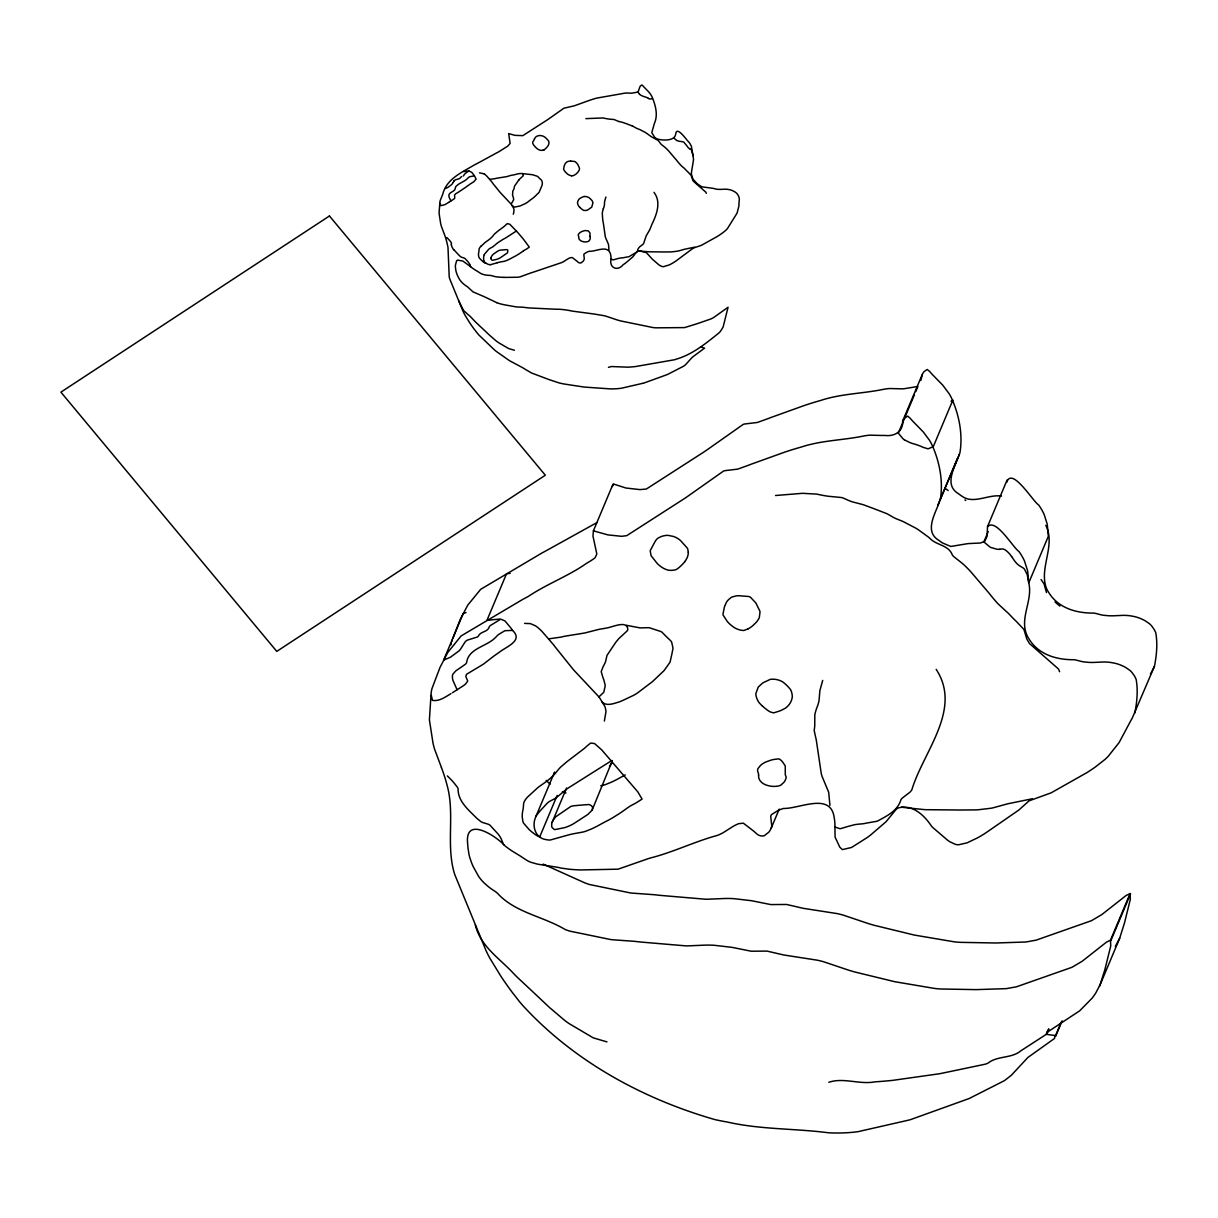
<?xml version="1.0" encoding="UTF-8"?>
<svg xmlns="http://www.w3.org/2000/svg" width="1218" height="1218" viewBox="0 0 1218 1218"><rect width="100%" height="100%" fill="white"/><g stroke="black" fill="none" stroke-linecap="round" stroke-linejoin="round"><path stroke-width="1.5" d="M1045.82 525.323C1056.006 545.938 1038.817 567.634 1046.384 588.172A26.933 23.66 22.8 0 0 1048.683 592.435C1058.275 608.117 1076.362 613.278 1093.688 613.08A28.273 24.817 22.8 0 1 1096.794 613.689L1100.402 614.648A28.029 24.619 22.8 0 0 1103.508 615.273L1108.669 615.745A61.007 53.562 22.8 0 0 1114.318 615.76L1122.829 615.364A46.01 40.392 22.8 0 1 1130.197 615.79L1134.521 616.582A35.109 30.831 22.8 0 1 1145.544 621.013L1149.305 623.601A18.559 16.291 22.8 0 1 1151.741 626.037L1153.933 629.143A27.923 24.512 22.8 0 1 1155.745 632.766C1157.755 643.591 1156.613 655.604 1154.42 666.383L1132.298 718.011A98.658 86.615 22.8 0 1 1130.822 720.614L1119.144 742.523L1108.289 756.226A70.796 62.148 22.8 0 1 1105.076 759.362L1095.606 766.792A215.556 189.247 22.8 0 1 1087.232 772.44L1051.134 792.842L1029.043 800.85L1018.933 809.955L987.478 831.727A138.624 121.709 22.8 0 1 977.826 837.71L967.107 842.841L958.459 844.79A11.358 9.972 22.8 0 1 955.156 844.257L949.979 841.821A25.7 22.563 22.8 0 1 947.726 840.313L934.465 828.971A25.852 22.685 22.8 0 1 931.496 826.169C924.401 815.375 912.754 804.276 898.717 807.823A8.83 7.75 22.8 0 0 896.128 809.391L886.11 821.663L870.794 834.848A112.635 98.902 22.8 0 1 867.033 837.664L851.565 847.454L842.399 849.616L839.796 847.18L835.076 837.07L834.924 825.728A48.461 42.539 22.8 0 0 834.178 817.567C830.752 791.883 799.556 808.874 783.539 808.463A37.362 32.795 22.8 0 0 778.028 810.503L771.618 814.522A5.207 4.583 22.8 0 0 770.72 816.441L771.74 825.743A8.359 7.338 22.8 0 1 771.436 827.54L770.218 830.113A25.791 22.64 22.8 0 1 768.802 832.183L764.295 835.715A6.318 5.542 22.8 0 1 762.529 836.005L760.748 835.837A8.252 7.247 22.8 0 1 759.088 835.32L758.601 835.106A6.349 5.572 22.8 0 1 757.352 834.345L755.602 832.823A67.614 59.362 22.8 0 0 753.424 830.92L743.391 823.201L738.671 823.673A49.968 43.863 22.8 0 0 733.053 826.428L723.066 832.747A53.211 46.71 22.8 0 1 717.615 835.335C694.762 841.486 673.478 852.158 650.549 857.944A95.415 83.768 22.8 0 0 645.844 859.497L618.089 869.18L580.727 869.941A160.654 141.06 22.8 0 1 569.369 869.241L561.285 868.114A36.57 32.11 22.8 0 1 558.56 867.46L541.34 864.75A46.756 41.047 22.8 0 1 536.834 863.973L530.865 862.268A23.584 20.706 22.8 0 1 527.105 860.502L522.202 857.305A39.448 34.637 22.8 0 0 519.675 855.645L511.727 850.773A103.119 90.528 22.8 0 1 505.028 845.916C496.32 836.035 464.56 815.299 467.636 843.572A103.774 91.106 22.8 0 0 468.062 848.428L468.991 854.351A52.191 45.827 22.8 0 0 469.996 858.233L471.351 862.161A93.649 82.23 22.8 0 0 473.132 866.47L478.644 876.473A43.818 38.474 22.8 0 0 484.536 883.324L487.794 886.186A60.306 52.953 22.8 0 0 491.874 889.262A56.576 49.664 22.8 0 0 493.564 890.404L495.665 891.804A14.921 13.109 22.8 0 1 497.629 893.449C515.168 912.632 543.167 916.378 565.015 929.425A77.434 67.98 22.8 0 0 569.628 931.1L610.705 939.55A61.951 54.384 22.8 0 0 615.288 939.946L635.157 941.392A197.24 173.184 22.8 0 0 641.353 942.093L686.632 945.929L704.918 945.138A92.431 81.149 22.8 0 1 714.433 945.305L732.033 947.36L751.201 951.212L767.051 951.106L783.798 954.988L817.339 960.195A82.185 72.151 22.8 0 1 823.642 961.763L847.667 969.848A143.115 125.652 22.8 0 0 854.655 971.949L894.697 981.693L933.262 988.224A59.027 51.826 22.8 0 0 941.834 989.016L976.288 989.625L1006.312 988.635L1016.497 986.793L1071.87 967.336L1082.193 961.246L1106.431 942.184L1110.496 940.174L1110.74 945.96L1104.833 969.817L1100.082 984.844L1095.698 993.112A105.494 92.629 22.8 0 1 1092.104 998.181L1079.681 1010.818L1047.647 1031.966L1046.597 1034.371L1055.001 1035.513L1054.56 1038.421L1027.855 1057.498L1011.412 1075.205L1004.5 1080.61L969.178 1098.514L910.181 1119.753M612.304 486.515L613.598 484.048L625.961 488.022L639.922 489.606L646.347 489.027L704.232 451.787A319.009 280.079 22.8 0 0 709.394 448.209L742.934 424.58A6.334 5.557 22.8 0 1 744.594 424.001L757.383 422.463L768.543 418.444A95.126 83.524 22.8 0 1 772.806 416.83L801.261 406.599A177.082 155.478 22.8 0 1 806.103 404.894L812.452 402.869A366.542 321.811 22.8 0 1 820.536 400.494C841.196 393.597 862.74 393.688 883.75 389.273A52.998 46.543 22.8 0 1 889.764 388.527L900.376 388.801A31.105 27.314 22.8 0 0 903.863 388.77L917.9 386.456L915.723 391.633M504.039 277.384A99.495 87.361 22.8 0 0 505.546 277.399L517.422 277.247A19.686 17.296 22.8 0 0 520.056 276.851L530.896 272.923A41.305 36.266 22.8 0 1 533.514 272.086L561.331 262.692A22.548 19.808 22.8 0 0 563.63 261.596L566.994 259.449A21.848 19.183 22.8 0 1 570.252 257.744L572.262 257.546L576.51 260.819A28.653 25.167 22.8 0 1 577.439 261.611L578.169 262.266A2.695 2.36 22.8 0 0 578.702 262.586A3.395 2.969 22.8 0 0 580.118 262.966A2.695 2.375 22.8 0 0 581.108 262.844L583.026 261.352A10.734 9.424 22.8 0 0 583.787 260.18L584.138 259.373A3.547 3.106 22.8 0 0 584.275 258.612L583.833 254.669A2.208 1.934 22.8 0 1 584.214 253.862L586.939 252.156A15.834 13.9 22.8 0 1 589.268 251.289C595.724 251.761 607.188 244.772 610.279 253.359A19.838 17.417 22.8 0 1 611.025 259.129C608.985 267.853 617.572 271.766 623.129 264.732A55.084 48.37 22.8 0 0 626.265 262.479L632.401 257.242A17.478 15.347 22.8 0 0 633.421 256.145L635.248 253.709A10.292 9.044 22.8 0 1 635.705 253.146L635.963 252.857A10.886 9.561 22.8 0 0 636.39 252.385L636.999 251.684A3.745 3.289 22.8 0 1 638.095 251.03L648.494 251.73A14.144 12.424 22.8 0 0 650.29 251.806L661.907 251.928A51.491 45.203 22.8 0 0 664.099 251.959L669.976 251.928A26.339 23.127 22.8 0 0 672.077 251.822L676.66 251.273A17.265 15.164 22.8 0 0 677.984 251.045L678.365 250.969A43.041 37.788 22.8 0 0 680.436 250.421L684.029 249.386A13.794 12.119 22.8 0 1 684.988 249.172L685.536 249.066A13.139 11.541 22.8 0 0 686.556 248.822L694.747 247.178M1006.692 482.404C1011.793 466.129 1032.925 501.481 1038.71 505.028A56.5 49.603 22.8 0 1 1044.146 514.468L1047.252 524.258L1048.363 536.224L1028.753 582.859C1033.062 600.322 1019.436 617.77 1026.774 634.806A26.933 23.66 22.8 0 0 1029.088 639.069C1038.665 654.751 1056.752 659.912 1074.078 659.714A28.273 24.817 22.8 0 1 1077.199 660.339L1080.792 661.298A28.029 24.619 22.8 0 0 1083.898 661.907L1089.059 662.394A61.007 53.562 22.8 0 0 1094.708 662.394L1103.234 661.998A46.01 40.392 22.8 0 1 1110.588 662.44L1114.927 663.231A35.109 30.831 22.8 0 1 1125.934 667.647L1129.695 670.235A18.559 16.291 22.8 0 1 1132.131 672.671L1134.339 675.792A27.923 24.512 22.8 0 1 1136.135 679.4C1138.145 690.241 1137.003 702.238 1134.811 713.032M920.808 380.518L922.528 373.941A16.245 14.266 22.8 0 1 924.142 371.581L927.233 369.465L929.639 371.444A61.402 53.912 22.8 0 0 932.288 374.459L942.899 385.33L949.126 393.688A49.755 43.696 22.8 0 1 951.547 398.149C959.205 415.079 963.012 434.765 959.875 453.035L939.763 500.872C935.744 513.189 923.579 531.231 938.85 540.35A62.225 54.643 22.8 0 0 942.428 542.923L950.786 546.456L968.005 543.609L980.612 543L984.86 541.127L987.067 536.224L987.524 526.587L1007.119 479.953M542.375 183.705L542.299 184.025A21.3 18.712 22.8 0 0 542.04 185.319L539.132 192.231A13.17 11.556 22.8 0 1 538.371 193.114L537.61 193.814A27.451 24.101 22.8 0 0 536.955 194.438L535.509 195.885A41.229 36.205 22.8 0 1 533.697 197.544A24.238 21.285 22.8 0 1 533.027 198.077L531.368 199.28A40.148 35.246 22.8 0 0 530.348 200.026L528.018 201.853A20.493 17.996 22.8 0 1 525.415 203.513L521.045 205.537A19.762 17.341 22.8 0 1 519.66 206.101L514.179 207.121L511.56 204.807A7.826 6.882 22.8 0 0 510.997 203.969L500.948 193.281A34.195 30.024 22.8 0 1 499.38 191.5L495.269 186.384A29.536 25.943 22.8 0 0 494.645 185.638L493.869 184.74A14.388 12.637 22.8 0 1 493.336 184.055L492.422 182.776A43.346 38.062 22.8 0 0 490.595 180.447L487.459 176.869A21.071 18.498 22.8 0 0 484.17 173.824M608.467 367.364L611.345 366.527L628.077 367.181A171.738 150.773 22.8 0 0 635.583 366.542L674.757 359.706A10.231 8.983 22.8 0 0 675.914 359.264C692.494 354.56 706.12 343.232 719.473 332.499A44.29 38.885 22.8 0 0 721.604 329.576L722.35 328.342A22.274 19.564 22.8 0 0 723.218 326.652L728.059 307.24L714.098 317.228A33.769 29.643 22.8 0 1 710.642 319.04L699.939 322.755A144.912 127.22 22.8 0 0 696.94 323.775L684.592 327.596L656.38 327.825A25.015 21.97 22.8 0 1 652.741 327.505L620.525 320.897A61.022 53.577 22.8 0 1 616.46 319.71L606.275 316.284A34.835 30.587 22.8 0 0 603.595 315.614L594.628 314.107A51.004 44.792 22.8 0 0 592.679 313.833L572.034 311.077A56.135 49.283 22.8 0 0 568.776 310.407L567.436 310.179A80.19 70.416 22.8 0 0 562.99 309.57L559.976 309.311A39.189 34.409 22.8 0 0 555.941 309.235L528.993 307.941A83.616 73.415 22.8 0 1 526.374 307.652L523.74 307.317A26.05 22.868 22.8 0 0 521.913 307.164L517.954 307.027A26.263 23.051 22.8 0 1 516.006 306.86L505.318 304.972A47.38 41.61 22.8 0 1 496.609 302.658M604.372 721.071L605.925 711.936A14.921 13.093 22.8 0 0 605.879 710.536L605.27 707.567A11.556 10.155 22.8 0 0 604.57 705.953L600.2 698.812A18.468 16.215 22.8 0 0 598.891 696.833L575.185 671.59A68.68 60.306 22.8 0 1 573.236 669.474L555.073 646.834A73.445 64.493 22.8 0 0 553.444 644.642L541.995 631.426A49.953 43.863 22.8 0 0 539.711 629.204A36.053 31.653 22.8 0 0 535.494 625.824L530.332 623.616L524.593 623.403M554.403 773.323L554.601 772.501M451.741 641.505L452.304 639.785M490.915 257.896L490.915 258.855A3.334 2.923 22.8 0 0 491.28 259.464L491.828 260.013A1.614 1.416 22.8 0 0 492.529 260.302L496.411 259.449A21.361 18.757 22.8 0 0 500.781 257.485L507.556 252.781L507.83 250.147A2.071 1.812 22.8 0 0 506.673 249.629L504.267 249.797A29.658 26.05 22.8 0 1 502.379 249.964L500.431 250.116A6.075 5.344 22.8 0 0 498.756 250.603L498.04 250.999A24.421 21.437 22.8 0 0 497.355 251.41L493.579 253.999A11.86 10.414 22.8 0 0 491.737 256.13A10.992 9.653 22.8 0 0 490.915 257.896M605.879 197.012L604.676 201.351A16.001 14.053 22.8 0 0 604.509 202.904L604.478 204.137A12.241 10.749 22.8 0 1 604.387 205.05A16.336 14.342 22.8 0 1 603.732 207.699L603.397 208.598M822.698 680.405L819.866 690.636L819.09 700.091A40.681 35.718 22.8 0 1 818.344 703.471A35.566 31.226 22.8 0 1 817.826 705.131L816.852 707.749A78.074 68.543 22.8 0 0 815.771 710.977L815.375 712.347A36.296 31.866 22.8 0 0 814.812 714.996L814.751 725.182A5.983 5.253 22.8 0 1 814.69 726.476L814.203 730.587L815.588 736.997A73.765 64.767 22.8 0 1 816.258 739.844L821.236 773.384A34.15 29.978 22.8 0 0 822.074 776.414L828.682 792.218L829.93 805.403M940.281 499.669C943.402 481.399 939.596 461.729 931.953 444.783A49.755 43.696 22.8 0 0 929.517 440.322L923.29 431.964L912.678 421.093A61.402 53.912 22.8 0 1 910.029 418.079L907.623 416.099L904.532 418.231A16.245 14.266 22.8 0 0 902.919 420.575C903.056 431.69 894.849 436.775 884.253 435.405A31.105 27.314 22.8 0 1 880.766 435.435L870.154 435.161A52.998 46.543 22.8 0 0 864.141 435.907C843.145 440.322 821.602 440.246 800.926 447.143A366.542 321.811 22.8 0 0 792.842 449.503L786.493 451.528A177.082 155.478 22.8 0 0 781.667 453.233L753.196 463.479A95.126 83.524 22.8 0 0 748.933 465.093L737.773 469.113L724.984 470.65A6.334 5.557 22.8 0 0 723.325 471.214L689.784 494.858A319.009 280.079 22.8 0 1 684.638 498.436L626.737 535.661L621.637 536.316L607.949 534.9L593.41 530.835L592.968 536.057L596.835 554.038L595.023 557.874L590.73 560.843A195.961 172.058 22.8 0 0 586.497 563.371C568.182 576.221 547.049 583.879 528.475 596.318A316.406 277.795 22.8 0 1 522.583 599.484L461.074 635.963L447.782 652.452L440.033 667.373L432.131 688.155A32.825 28.821 22.8 0 0 431.126 693.118L429.406 719.899L432.999 743.071A87.97 77.236 22.8 0 0 434.659 749.405L441.464 767.568M1115.307 946.477L1119.692 938.21L1124.427 923.183L1130.334 899.326L1130.106 893.54L1126.041 895.55L1101.803 914.596L1091.48 920.686L1036.107 940.159L1025.906 942.001L995.882 942.991L961.444 942.367A59.027 51.826 22.8 0 1 952.857 941.59L914.292 935.059L874.265 925.315A143.115 125.652 22.8 0 1 867.277 923.214L843.237 915.114A82.185 72.151 22.8 0 0 836.949 913.561L803.408 908.354L786.645 904.472L770.796 904.578L751.628 900.726L734.043 898.671A92.431 81.149 22.8 0 0 724.527 898.503L706.242 899.28L660.963 895.443A197.24 173.184 22.8 0 1 654.766 894.758L634.898 893.312A61.951 54.384 22.8 0 1 630.315 892.916L589.238 884.451A77.434 67.98 22.8 0 1 584.625 882.791L543.137 864.095M592.298 809.772L592.603 807.61A3.06 2.68 22.8 0 0 592.07 806.438L591.034 805.463A4.933 4.324 22.8 0 0 588.675 804.535L583.011 804.946A79.033 69.38 22.8 0 1 581.077 805.144A56.82 49.877 22.8 0 1 579.174 805.281L572.856 805.874A13.611 11.952 22.8 0 0 570.587 806.59L555.895 816.684A29.795 26.157 22.8 0 0 553.855 819.257L553.079 820.475A21.894 19.214 22.8 0 0 551.739 823.368L551.693 826.626A8.008 7.034 22.8 0 0 552.378 827.738L553.672 829.016A3.761 3.289 22.8 0 0 554.89 829.595L564.497 827.677A55.236 48.507 22.8 0 0 569.141 825.987A46.421 40.757 22.8 0 0 574.729 822.987L587.761 814.507L592.085 810.214L612.212 760.961A3.06 2.68 22.8 0 0 612.106 760.565M959.373 454.238C955.354 466.54 943.189 484.581 958.459 493.716A62.225 54.643 22.8 0 0 962.037 496.274C973.7 504.617 988.392 493.975 1001.516 496.107M452.959 638.049L460.115 619.673L467.803 605.072L480.684 589.314L542.193 552.85A316.406 277.795 22.8 0 0 548.07 549.668L596.987 522.552M534.443 138.928L534.26 139.4A21.102 18.529 22.8 0 1 533.956 140.1L533.682 140.618A5.176 4.552 22.8 0 1 533.393 141.044L532.936 141.669A2.649 2.314 22.8 0 0 532.799 143.313L533.119 144.135A6.486 5.694 22.8 0 0 533.514 144.775L533.834 145.216A22.777 20.006 22.8 0 0 534.55 146.084L535.494 147.18A10.581 9.287 22.8 0 0 537.717 149.068A8.039 7.049 22.8 0 0 539.894 150.118L540.061 150.179A3.913 3.441 22.8 0 0 541.081 150.362A8.952 7.856 22.8 0 0 542.832 150.24M484.277 254.729L484.094 255.217A12.317 10.825 22.8 0 0 483.622 257.881A15.727 13.809 22.8 0 0 483.622 259.51L484.718 262.449L488.114 264.352A5.831 5.116 22.8 0 0 490.793 264.641M593.41 530.835L613.004 484.185M554.525 772.212L535.646 817.126C531.535 826.322 535.57 838.349 546.364 839.659A13.428 11.799 22.8 0 0 550.369 839.994L566.629 835.441A81.439 71.497 22.8 0 1 575.383 833.401L582.691 832.092A35.337 31.029 22.8 0 0 585.812 831.224L591.522 828.925A127.19 111.675 22.8 0 0 597.81 825.834L602.88 823.048A102.83 90.284 22.8 0 1 604.996 821.922L607.63 820.567A112.695 98.947 22.8 0 0 612.761 817.72L618.942 813.868A148.779 130.63 22.8 0 0 623.525 810.731L628.488 807.184A41.153 36.129 22.8 0 1 630.62 805.829L633.862 804.093A103.789 91.122 22.8 0 0 635.811 803.058L642.084 799.099L637.836 791.898L601.707 749.877L594.521 743.543L590.669 743.071A7.491 6.577 22.8 0 1 589.756 743.741L586.391 746.543A57.459 50.44 22.8 0 1 584.427 748.354L569.613 759.651A229.38 201.396 22.8 0 0 565.974 762.498L560.554 767.188A34.287 30.115 22.8 0 0 558.636 769.289L554.799 773.917A79.794 70.05 22.8 0 1 551.145 777.571A70.035 61.494 22.8 0 1 546.593 781.362L538.767 786.889A30.039 26.37 22.8 0 0 537.184 788.229L527.729 796.892A26.415 23.188 22.8 0 0 525.4 799.663L524.182 801.764A9.424 8.267 22.8 0 0 523.679 803.271L523.436 805.677A36.449 32.003 22.8 0 1 522.872 810.412L522.598 811.736A24.832 21.802 22.8 0 0 522.309 813.974L522.263 814.69A38.946 34.195 22.8 0 0 522.248 817.111L522.918 821.602A9.287 8.161 22.8 0 0 523.664 823.261L529.069 829.488A62.681 55.038 22.8 0 0 532.099 832.153L535.722 834.878A19.123 16.793 22.8 0 0 537.488 835.898L539.696 836.964L557.113 795.506M552.058 822.546L566.568 788M902.492 421.474L922.102 374.839M914.276 395.089L898.305 433.106L902.051 437.658A10.033 8.815 22.8 0 0 904.243 439.759M771.222 828.133L779.216 809.133M937.89 504.952L957.5 458.303M988.24 531.55L983.87 541.919L990.112 547.156A7.125 6.257 22.8 0 0 991.224 547.582L991.848 547.765A27.786 24.39 22.8 0 1 993.446 548.207L994.801 548.633A11.738 10.307 22.8 0 0 999.78 549.348M1046.323 1033.991L1047.784 1030.535M1048.622 1029.058L1046.445 1034.234L1020.989 1050.723C1011.427 1058.777 997.74 1055.412 987.935 1063.177A24.132 21.178 22.8 0 1 985.179 1064.212L939.854 1073.697L892.794 1080.351A405.107 355.686 22.8 0 1 875.087 1081.828C859.725 1084.827 843.48 1077.26 828.803 1082.284M1046.597 1034.371L1048.774 1029.195M1055.443 1035.863L1061.243 1022.054M1055.625 1036.335L1062.157 1020.791M1110.496 940.174L1130.106 893.54M1110.953 940.433L1130.563 893.784M1099.504 986.23L1119.692 938.21M725.091 605.255L724.573 606.534A11.48 10.079 22.8 0 0 724.284 607.63L723.02 613.857A5.557 4.887 22.8 0 0 723.111 615.044L727.329 621.561A42.813 37.591 22.8 0 0 730.541 624.758L734.119 627.514A15.012 13.185 22.8 0 0 735.687 628.381L736.723 628.853A22.35 19.625 22.8 0 0 740.392 630.071L742.752 630.452A6.562 5.755 22.8 0 0 744.107 630.391L748.065 628.884M725.38 604.63L726.598 601.996A7.993 7.019 22.8 0 1 727.055 601.311L727.694 600.55A33.13 29.08 22.8 0 1 728.638 599.561L730.861 597.718A10.246 8.998 22.8 0 1 732.399 596.881L736.388 595.876A17.387 15.271 22.8 0 1 738.641 595.709L748.765 596.5A5.831 5.131 22.8 0 1 750.532 597.292L755.876 603.001L759.606 610.583A17.448 15.316 22.8 0 1 760.032 611.923L759.271 617.785A55.267 48.522 22.8 0 1 757.687 620.434L757.002 621.424A9.774 8.587 22.8 0 1 756.469 622.078L752.861 625.61A29.643 26.035 22.8 0 1 748.05 628.869M1154.42 666.383L1151.893 671.362A98.658 86.615 22.8 0 1 1150.416 673.98M535.874 816.578L536.103 816.09A13.398 11.769 22.8 0 1 536.864 814.827L539.056 812.193A102.099 89.63 22.8 0 0 540.533 810.442L547.567 802.829A24.208 21.254 22.8 0 1 550.703 800.774L554.053 799.069A26.963 23.675 22.8 0 0 556.245 797.729L565.533 790.04A69.182 60.733 22.8 0 1 568.212 788.016L611.817 760.519M987.524 526.587C996.126 518.092 1012.386 546.912 1019.101 551.678A56.5 49.603 22.8 0 1 1024.536 561.117L1027.642 570.907L1028.753 582.859L1027.231 574.652L1024.536 569.263A8.054 7.08 22.8 0 0 1022.739 567.664L1020.456 566.37A16.671 14.631 22.8 0 1 1015.279 561.742L1014.944 561.376A47.456 41.671 22.8 0 1 1013.635 559.534L1011.64 556.535M611.908 763.123L609.472 766.183M453.203 182.304L453.933 181.101M452.989 182.67L452.898 182.852A16.062 14.098 22.8 0 1 452.38 183.72A6.41 5.618 22.8 0 1 451.315 184.816L449.579 186.126A15.667 13.763 22.8 0 1 445.286 188.562M684.653 561.757L686.054 559.762A17.981 15.788 22.8 0 0 688.322 552.119M608.939 249.994L608.589 245.199A10.003 8.785 22.8 0 0 608.178 243.676L605.605 237.708A14.479 12.713 22.8 0 1 605.255 236.414L603.428 223.67A38.748 34.028 22.8 0 0 602.864 220.991L602.484 216.545A2.543 2.223 22.8 0 0 602.499 215.982L602.301 213.987A23.584 20.706 22.8 0 1 602.362 212.983A23.873 20.965 22.8 0 1 603.367 208.598M518.701 180.203L518.914 179.959A6.364 5.588 22.8 0 0 519.173 179.625L519.233 179.548A4.644 4.065 22.8 0 1 519.523 179.213A22.031 19.351 22.8 0 1 520.101 178.635L522.72 176.275A3.654 3.212 22.8 0 0 523.314 175.438L522.339 173.474L519.233 173.626A21.315 18.712 22.8 0 1 518.457 173.778L517.437 173.976A13.231 11.617 22.8 0 0 516.645 174.144L515.229 174.539A28.684 25.182 22.8 0 1 512.397 175.133L511.484 175.285A8.648 7.597 22.8 0 0 510.616 175.468L507.769 176.351A15.804 13.885 22.8 0 1 506.033 176.747L505.074 176.899A37.819 33.206 22.8 0 0 504.085 177.052L496.929 178.209A17.113 15.027 22.8 0 0 495.056 178.635L489.712 179.396M463.236 176.031L463.632 175.575A19.123 16.778 22.8 0 0 463.921 175.148L464.454 174.357A7.978 7.003 22.8 0 1 465.55 173.26L465.763 173.108A30.572 26.842 22.8 0 1 467.057 172.195L468.869 170.992L471.671 172.256A17.92 15.727 22.8 0 1 472.995 173.885L473.635 174.722A33.023 28.988 22.8 0 1 474.381 175.803L476.131 179.046L473.893 181.649A40.605 35.657 22.8 0 1 472.219 182.746L470.681 183.69A15.103 13.261 22.8 0 0 469.874 184.253L469.021 184.892A31.029 27.238 22.8 0 1 468.214 185.471L466.54 186.658A29.871 26.233 22.8 0 0 465.413 187.511L458.014 192.429A47.7 41.884 22.8 0 0 455.715 193.784L454.573 194.956L454.74 198.321A17.189 15.088 22.8 0 1 453.644 199.173A19.975 17.539 22.8 0 1 453.081 199.569L448.909 202.234M481.019 246.219L483.12 244.331A40.24 35.322 22.8 0 0 484.064 243.463L484.642 242.9A13.444 11.799 22.8 0 1 485.51 242.154L487.794 240.54A32.703 28.714 22.8 0 0 492.864 236.064A22.457 19.716 22.8 0 0 493.305 235.485L493.929 234.693A14.54 12.759 22.8 0 1 494.752 233.795L497.051 231.816A97.242 85.367 22.8 0 1 498.588 230.598L502.821 227.477A73.415 64.463 22.8 0 0 504.115 226.457L504.511 226.122A25.167 22.091 22.8 0 0 505.698 225.041L506.399 224.356A2.908 2.558 22.8 0 1 506.779 224.066L506.886 223.99M507.51 223.579L509.916 224.34L517.467 232.212A316.771 278.115 22.8 0 1 523.314 239.032L529.282 247.102L526.648 249.005A44 38.626 22.8 0 1 525.826 249.446L525.552 249.583A24.284 21.33 22.8 0 0 523.527 250.725M598.906 696.894L603.747 692.342L605.133 686.267A12.408 10.901 22.8 0 0 605.041 684.546L603.839 679.964A60.733 53.333 22.8 0 0 602.91 677.452L601.205 671.666L603.077 666.748A69.989 61.448 22.8 0 0 605.513 661.816L606.777 656.365A6.364 5.588 22.8 0 1 607.097 655.238L615.075 643.332A30.922 27.146 22.8 0 1 616.765 641.094L618.302 639.222A10.14 8.907 22.8 0 1 618.774 638.658L626.768 631.274A7.78 6.821 22.8 0 0 627.148 630.833A9.181 8.054 22.8 0 0 627.818 629.797C627.651 619.338 611.923 627.559 605.879 628.138A83.951 73.704 22.8 0 1 602.179 628.808L600.017 629.143A19.869 17.433 22.8 0 0 598.54 629.462L584.914 632.949A89.203 78.317 22.8 0 0 582.585 633.345L564.985 636.192A38.976 34.211 22.8 0 0 561.285 637.075L548.694 638.856M642.525 383.365L621.652 388.177A45.157 39.646 22.8 0 1 618.698 388.557L617.937 388.633A70.857 62.209 22.8 0 1 612.015 388.877L611.192 388.877A43.33 38.047 22.8 0 1 607.249 388.679L584.183 387.065L565.989 384.294A70.05 61.494 22.8 0 1 559.199 382.954L549.881 379.864A58.814 51.628 22.8 0 0 547.567 379.042L531.52 372.982L525.354 369.374A45.31 39.783 22.8 0 0 521.73 367.212L509.307 360.574L497.218 352.048A46.33 40.681 22.8 0 1 494.417 349.87L478.994 335.102A62.194 54.597 22.8 0 1 476.999 332.773L474.137 329.073A132.427 116.273 22.8 0 1 469.341 322.237L465.306 315.706A64.447 56.591 22.8 0 1 463.221 311.701L449.96 279.455A29.826 26.187 22.8 0 1 449.214 276.851L447.996 247.543A10.825 9.5 22.8 0 0 447.843 246.569L446.656 241.499A74.115 65.072 22.8 0 0 444.25 233.963L441.586 226.913A37.865 33.236 22.8 0 1 440.672 223.579L439.15 213.759A19.153 16.824 22.8 0 1 439.165 211.688L439.881 202.401A13.916 12.226 22.8 0 1 440.307 200.285L442.256 195.474A26.659 23.401 22.8 0 0 442.804 193.982C446.412 179.944 459.734 173.413 471.259 166.744A111.28 97.699 22.8 0 1 475.264 164.476L478.644 162.71A138.608 121.709 22.8 0 0 481.993 160.898L496.639 152.905A32.11 28.181 22.8 0 0 498.451 151.976L505.744 147.393A83.068 72.943 22.8 0 1 507.541 146.327L510.129 143.435L508.667 133.599L514.833 135.335L522.796 135.655L547.339 119.866A135.228 118.725 22.8 0 0 549.531 118.344L563.751 108.326A2.68 2.36 22.8 0 1 564.452 108.082L574.607 105.738A40.331 35.413 22.8 0 1 576.403 105.052L588.477 100.713A76.506 67.173 22.8 0 1 591.324 99.724L592.222 99.434A151.534 133.051 22.8 0 1 596.637 98.125L622.124 93.649A22.152 19.442 22.8 0 1 626.585 93.01L630.482 93.162A13.185 11.586 22.8 0 0 631.959 93.147L638.11 92.035L639.876 86.859A6.882 6.044 22.8 0 1 640.561 85.869L641.871 84.971L642.891 85.808A27.496 24.147 22.8 0 0 644.703 87.787L648.509 91.685A25.243 22.168 22.8 0 1 651.158 95.232A21.102 18.514 22.8 0 1 652.178 97.135C655.345 104.839 657.994 114.233 654.873 122.242A17.235 15.134 22.8 0 0 654.416 123.368L651.782 132.625L654.629 137.253A25.974 22.807 22.8 0 0 656.624 138.73C661.907 140.679 674.452 141.288 675.625 134.513C676.416 124.738 686.343 139.933 689.129 142.43A23.949 21.026 22.8 0 1 691.428 146.434L693.56 159.436L691.382 172.88A11.388 10.003 22.8 0 0 691.504 174.433L692.387 177.676A11.419 10.033 22.8 0 0 693.362 179.488L695.996 182.533A28.242 24.786 22.8 0 0 697.807 184.162L700.731 186.171A9.957 8.739 22.8 0 0 702.588 186.948L712.439 188.242A11.982 10.52 22.8 0 1 713.763 188.501L715.286 188.912A11.891 10.429 22.8 0 0 716.595 189.171L717.646 189.292A25.03 21.97 22.8 0 0 721.178 189.369L724.786 189.201A19.092 16.763 22.8 0 1 729.14 189.597L729.749 189.734A14.875 13.063 22.8 0 1 734.835 191.865L735.642 192.398A7.947 6.973 22.8 0 1 737.042 193.738L737.682 194.576A11.723 10.292 22.8 0 1 738.747 196.585L739.098 197.636A7.628 6.699 22.8 0 1 739.311 199.128L739.143 201.396A41.747 36.662 22.8 0 0 738.915 205.964L737.118 212.952A45.294 39.768 22.8 0 1 736.281 214.398L727.344 228.71A30.861 27.101 22.8 0 1 725.06 230.933L723.355 232.303A90.908 79.825 22.8 0 1 716.717 236.81L701.751 245.123A24.664 21.65 22.8 0 1 700.304 245.701L693.346 248.061L676.538 260.576A57.063 50.09 22.8 0 1 669.291 264.915L663.429 266.696A4.811 4.233 22.8 0 1 662.029 266.468L660.856 265.996A13.565 11.921 22.8 0 1 660.156 265.631A11.221 9.851 22.8 0 1 658.542 264.55L653.259 259.982A10.962 9.622 22.8 0 1 651.995 258.795L646.423 252.689L639.267 250.771M511.377 203.741L513.631 199.722A5.359 4.705 22.8 0 0 513.6 198.762L513.326 197.529A24.939 21.894 22.8 0 0 512.565 195.413L512.778 191.211A28.516 25.045 22.8 0 0 513.905 188.912L514.224 187.922A4.172 3.669 22.8 0 0 514.301 187.42L514.346 186.826A2.695 2.375 22.8 0 1 514.468 186.339L515.138 185.197A30.176 26.491 22.8 0 1 515.625 184.527L516.356 183.568A24.177 21.224 22.8 0 0 517.056 182.533L517.863 181.284A14.144 12.408 22.8 0 1 518.701 180.203M544.309 149.692L544.187 149.784A2.984 2.619 22.8 0 1 543.304 150.164L542.832 150.256M523.542 250.756L521.441 252.263A63.062 55.373 22.8 0 1 519.492 253.588L516.874 255.217A47.776 41.945 22.8 0 1 514.712 256.435L513.585 256.998A43.589 38.276 22.8 0 0 512.687 257.47L511.316 258.231A53.501 46.969 22.8 0 1 506.993 260.363L506.186 260.682A16.001 14.053 22.8 0 1 503.81 261.383L501.405 261.794A35.489 31.166 22.8 0 0 497.325 262.723M516.478 230.963L506.871 237.175A56.652 49.74 22.8 0 1 504.876 238.378L504.511 238.576M452.411 692.737L462.261 686.45A47.121 41.366 22.8 0 0 463.616 685.521A47.121 41.382 22.8 0 0 465.443 684.135L467.742 681.106L465.839 676.523L466.479 674.33L483.287 664.236L491.372 658.009A70.461 61.874 22.8 0 1 494.006 655.969L497.979 653.183A73.187 64.265 22.8 0 0 499.852 651.828C506.81 646.469 523.512 640.516 512.519 630.376A77.891 68.391 22.8 0 0 510.753 627.833L504.983 620.952L500.75 619.14L490.412 625.504A16.078 14.114 22.8 0 0 489.392 626.6C487.642 632.66 480.486 630.954 478.232 636.329A6.379 5.603 22.8 0 1 477.182 637.06L467.56 640.059A9.47 8.328 22.8 0 0 465.337 641.612L460.343 649.392A13.413 11.769 22.8 0 1 459.003 650.884L450.356 657.278L443.656 660.065L463.266 613.43L466.037 612.578M448.605 202.432L445.088 204.548A5.329 4.674 22.8 0 1 444.54 204.776L440.855 205.675L439.957 203.376M450.934 693.651C445.407 696.94 439.074 701.659 432.466 700.365L431.324 695.402M951.03 401.209L952.872 400.052L933.262 446.701L928.009 448.848L922.483 447.113A19.336 16.976 22.8 0 0 919.879 445.895L917.047 444.874A28.836 25.319 22.8 0 0 915.845 444.479L912.663 443.565A21.254 18.651 22.8 0 1 909.77 442.484L906.512 440.901A32.551 28.577 22.8 0 1 904.791 439.987L904.304 439.683M503.795 238.972L503.46 239.17A45.705 40.133 22.8 0 0 502.029 239.992L499.076 241.88A34.606 30.389 22.8 0 0 496.457 243.798L493.183 246.554A12.073 10.597 22.8 0 1 491.783 247.421L491.174 247.726A13.002 11.419 22.8 0 0 488.707 249.294L486.256 252.126A43.285 38.002 22.8 0 1 485.632 252.872L485.053 253.542A6.608 5.801 22.8 0 0 484.277 254.729M625.26 774.937L624.59 775.287A102.83 90.284 22.8 0 0 622.474 776.414L617.419 779.185A127.19 111.675 22.8 0 1 611.131 782.291L605.422 784.59A35.337 31.029 22.8 0 1 602.301 785.458L600.763 785.777M497.325 262.723L490.793 264.626M909.176 1120.012L858.172 1131.629A105.129 92.309 22.8 0 1 852.965 1132.268L849.266 1132.573A172.575 151.519 22.8 0 1 839.187 1133.014L833.356 1132.984A98.886 86.813 22.8 0 1 827.829 1132.694C794.243 1128.416 760.26 1129.588 727.024 1121.976A158.37 139.05 22.8 0 1 721.604 1121.002A171.571 150.636 22.8 0 1 714.966 1119.601C643.043 1098.956 574.5 1061.578 523.405 1006.175A146.708 128.803 22.8 0 1 518.701 1000.663L511.941 991.954A312.402 274.294 22.8 0 1 500.628 975.831L489.864 958.216A150.727 132.336 22.8 0 1 486.18 950.953L454.893 874.905A70.355 61.768 22.8 0 1 453.142 868.739C446.762 841.303 454.634 812.467 447.113 785.366A174.829 153.498 22.8 0 0 441.434 767.584M461.622 176.58L460.511 177.478A10.566 9.272 22.8 0 1 460.267 177.843L460.069 178.087A2.832 2.497 22.8 0 1 459.414 178.635L457.054 179.366A20.219 17.752 22.8 0 0 456.202 179.579A5.131 4.507 22.8 0 0 453.857 181.04M999.765 549.242L1000.694 549.105A19.412 17.052 22.8 0 1 1001.409 549.014L1002.597 548.968A3.928 3.441 22.8 0 1 1003.586 549.151L1005.352 550.018A22.426 19.686 22.8 0 1 1011.549 556.565M463.54 171.555L468.869 170.992M510.144 573.343L506.551 573.724L486.941 620.358L499.517 619.048M585.888 118.633L603.154 117.948A27.557 24.193 22.8 0 0 604.752 118.344L605.985 118.572A64.721 56.835 22.8 0 0 608.878 119.044L609.579 119.136A30.298 26.598 22.8 0 0 611.39 119.303L613.674 119.471A4.035 3.547 22.8 0 1 614.648 119.729L615.79 120.247A19.93 17.494 22.8 0 0 619.048 121.541M775.546 495.513L802.418 493.32L817.019 494.112A57.49 50.471 22.8 0 0 820.049 494.828L822.957 495.391A154.838 135.944 22.8 0 0 828.057 496.228L841.09 497.492A9.379 8.237 22.8 0 1 842.871 497.918L846.084 499.319A78.607 69.015 22.8 0 0 848.565 500.431L850.423 501.177A28.181 24.741 22.8 0 0 852.676 501.938L861.659 504.267A37.484 32.901 22.8 0 1 864.141 505.028L875.103 509.094A11.662 10.231 22.8 0 0 876.381 509.611L886.582 513.57A15.423 13.55 22.8 0 1 887.876 514.194L893.114 517.224A32.551 28.577 22.8 0 0 896.25 518.761L901.503 520.862A33.312 29.247 22.8 0 1 903.558 521.761L915.677 528.094A35.337 31.029 22.8 0 1 918.555 529.906L926.746 535.844A89.888 78.926 22.8 0 1 929.501 537.96C936.231 545.588 948.639 544.583 952.415 555.164A13.413 11.784 22.8 0 0 953.907 556.748L961.915 563.066A49.268 43.254 22.8 0 1 964.58 565.411L967.64 568.425A107.884 94.73 22.8 0 1 970.67 571.623L988.163 592.115A51.202 44.959 22.8 0 1 989.488 593.714L991.102 595.739A139.004 122.044 22.8 0 0 995.03 600.459A151.367 132.899 22.8 0 0 998.166 603.961L1006.662 611.801A22.64 19.884 22.8 0 1 1008.671 613.628L1012.721 617.907A59.941 52.633 22.8 0 0 1015.842 620.921L1023.881 629.386L1026.865 639.161L1029.56 643.622L1058.275 668.804A8.922 7.826 22.8 0 1 1058.929 669.961L1059.584 671.712M1032.346 798.764L1009.326 803.469A32.551 28.577 22.8 0 0 1007.088 803.971L992.822 807.884A39.341 34.546 22.8 0 1 990.432 808.31L978.861 809.696A56.485 49.588 22.8 0 1 975.862 809.894L960.073 810.016A121.45 106.636 22.8 0 1 954.882 809.955L926.548 809.696A32.368 28.41 22.8 0 1 923.229 809.498L901.457 807.23M479.496 172.834L484.125 173.869M570.648 161.111L574.531 161.446A2.482 2.177 22.8 0 1 575.277 161.781L576.434 162.831A14.053 12.332 22.8 0 1 577.85 164.597L578.748 166.501A9.759 8.572 22.8 0 1 579.479 168.556L579.448 168.937A2.801 2.466 22.8 0 1 579.357 169.622L578.992 170.459A21.3 18.696 22.8 0 1 578.108 171.89A4.659 4.08 22.8 0 1 577.728 172.362L577.165 172.926A23.188 20.356 22.8 0 1 576.084 173.961A12.561 11.023 22.8 0 1 573.8 175.377L572.749 175.773A2.862 2.512 22.8 0 1 571.79 175.818L571.394 175.757M474.381 175.803L469.478 176.793A16.915 14.86 22.8 0 0 468.428 177.584A10.734 9.424 22.8 0 0 467.788 178.163L467.468 178.498A14.174 12.454 22.8 0 1 464.971 180.569L459.384 183.735A66.016 57.962 22.8 0 0 458.227 184.481L455.913 186.43A3.639 3.197 22.8 0 0 455.578 187.115L454.923 189.445A3.898 3.426 22.8 0 1 454.466 190.13L453.279 191.119A14.525 12.759 22.8 0 1 452.548 191.576L452.091 191.835A28.425 24.954 22.8 0 0 451.436 192.216A11.16 9.79 22.8 0 0 450.036 193.251L449.137 194.332A2.664 2.345 22.8 0 0 448.909 195.032L448.909 195.885A9.47 8.313 22.8 0 0 449.259 197.483L450.904 200.985M512.519 630.376L504.831 630.726L498.466 634.578A25.319 22.229 22.8 0 0 496.959 635.963L496.213 636.755A38.321 33.632 22.8 0 1 493.183 639.572L492.711 639.952A26.248 23.035 22.8 0 1 490.778 641.292C481.993 647.2 468.077 650.397 466.631 662.562A9.196 8.069 22.8 0 1 465.52 664.16L458.41 669.093A25.73 22.594 22.8 0 0 455.654 671.057L452.959 674.102A6.288 5.527 22.8 0 0 452.426 675.746L452.441 677.741A22.091 19.397 22.8 0 0 452.929 680.405L457.115 689.784M514.422 350.251L508.622 348.546L500.598 343.872A37.103 32.581 22.8 0 1 496.061 340.857L491.478 336.868A42.797 37.575 22.8 0 0 490.184 335.787L486.195 332.057A28.532 25.045 22.8 0 0 485.129 330.991L482.739 328.769A62.499 54.871 22.8 0 1 481.704 327.809L476.847 323.257A52.313 45.934 22.8 0 1 474.487 320.897L470.178 316.375A20.493 17.996 22.8 0 0 468.291 314.807L463.586 310.514L458.592 300.679M606.96 1041.892L593.288 1037.873L569.385 1023.775A68.954 60.55 22.8 0 1 564.695 1020.41L552.074 1009.676A91.502 80.342 22.8 0 0 549.775 1007.773L532.22 991.224A147.439 129.443 22.8 0 1 529.784 988.955L517.33 977.293A117.781 103.408 22.8 0 1 513.676 973.608C499.456 958.155 480.76 946.843 475.279 924.949M522.659 173.641L531.916 174.661A3.35 2.938 22.8 0 1 532.51 174.722L537.077 176.184A3.882 3.41 22.8 0 1 538.021 176.823L538.858 177.691A13.307 11.678 22.8 0 0 539.726 178.604L540.244 179.031A24.132 21.193 22.8 0 1 540.762 179.472L541.355 180.081A3.289 2.878 22.8 0 1 541.888 180.964L542.208 182.228A16.428 14.418 22.8 0 0 542.33 182.883L542.391 183.233M626.387 625.291L640.029 627.894L648.235 627.681A7.902 6.927 22.8 0 1 649.651 627.833L660.948 631.563A8.952 7.856 22.8 0 1 662.272 632.462L665.607 635.903A19.153 16.808 22.8 0 0 666.703 636.968L670.798 640.866A7.552 6.638 22.8 0 1 671.757 642.556L672.96 647.915A4.08 3.578 22.8 0 1 672.96 648.722L672.519 650.762A39.326 34.53 22.8 0 0 672.138 652.833L670.067 662.166L664.343 670.25A21.193 18.605 22.8 0 1 663.445 671.194L652.422 681.669L637.562 692.905A44.853 39.387 22.8 0 1 633.741 695.265L622.596 700.533A46.604 40.925 22.8 0 1 619.338 701.857C613.842 703.517 606.229 706.76 601.722 701.598M565.974 793.025L562.411 791.822M619.064 121.495L621.911 122.211A19.442 17.067 22.8 0 1 623.905 122.82L624.941 123.201A21.026 18.468 22.8 0 0 626.143 123.612L626.341 123.673A19.442 17.082 22.8 0 1 626.889 123.84L627.94 124.312A5.268 4.628 22.8 0 0 628.625 124.601L630.01 125.058A9.622 8.45 22.8 0 1 630.711 125.332L631.563 125.698A13.2 11.601 22.8 0 0 632.294 126.017L632.462 126.078M648.509 98.293L648.25 98.156A8.191 7.201 22.8 0 0 647.062 97.592L645.951 97.181A12.226 10.734 22.8 0 0 645.357 96.998L644.109 96.633A9.013 7.902 22.8 0 1 642.784 96.146L641.399 95.476A6.714 5.892 22.8 0 1 639.42 94.197M611.04 259.145L612.867 259.799A1.888 1.644 22.8 0 0 613.537 259.83L616.141 259.053A20.234 17.768 22.8 0 1 617.313 258.718L617.891 258.581A17.463 15.332 22.8 0 0 618.394 258.444L618.729 258.353A9.683 8.496 22.8 0 1 619.49 258.17A22.898 20.097 22.8 0 1 620.967 257.972L622.337 257.835A12.363 10.855 22.8 0 0 623.814 257.622L624.301 257.531A18.346 16.108 22.8 0 1 624.941 257.409L625.26 257.363A18.62 16.352 22.8 0 0 626.311 257.15L628.625 256.77A3.06 2.68 22.8 0 0 629.188 256.587L637.029 251.882A2.162 1.888 22.8 0 0 637.501 251.197L637.73 249.766A2.923 2.573 22.8 0 1 637.928 249.203L638.902 247.711A8.1 7.11 22.8 0 1 640.059 246.523L642.723 244.513A7.278 6.394 22.8 0 0 643.667 243.402L646.073 236.216A9.729 8.541 22.8 0 1 646.865 234.739L649.94 229.38A45.37 39.829 22.8 0 1 650.458 227.994L651.249 226.061A67.553 59.317 22.8 0 0 651.858 224.447C656.593 214.749 661.511 202.021 653.975 192.337M834.878 826.961L839.217 828.514A4.43 3.898 22.8 0 0 840.77 828.605L846.921 826.763A47.73 41.914 22.8 0 1 849.677 825.987L853.422 824.997A21.498 18.879 22.8 0 1 854.823 824.677L856.543 824.403A71.329 62.62 22.8 0 1 858.294 824.19L861.552 823.901A25.487 22.381 22.8 0 0 864.262 823.551L866.577 823.079A40.712 35.733 22.8 0 1 867.688 822.881L868.799 822.698A35.535 31.196 22.8 0 0 870.444 822.394L876.381 821.374A7.217 6.334 22.8 0 0 877.706 820.962C887.831 815.436 897.696 810.746 901.046 799.465A18.605 16.336 22.8 0 1 902.66 797.79L909.618 792.461A17.189 15.088 22.8 0 0 911.84 789.843C923.183 751.658 962.54 709.607 936.185 669.367M496.639 302.582L484.094 296.629A30.754 26.994 22.8 0 0 482.602 296.004L472.98 291.848L468.077 287.326A6.334 5.557 22.8 0 0 467.24 286.626L466.357 286.032A24.543 21.543 22.8 0 1 462.977 283.444A18.925 16.626 22.8 0 1 459.277 278.998L457.968 276.516A38.732 34.013 22.8 0 1 456.72 273.487L456.537 272.939A22.487 19.747 22.8 0 1 455.928 270.746L455.623 268.904A42.63 37.438 22.8 0 1 455.334 265.509L456.628 260.759A4.096 3.593 22.8 0 1 457.861 260.15L462.901 261.078L470.62 266.696A42.691 37.484 22.8 0 0 474.563 269.574A32.642 28.653 22.8 0 0 475.918 270.411L477.426 271.294A16.732 14.692 22.8 0 1 478.491 271.995L480.562 273.35A10.003 8.77 22.8 0 0 482.161 274.096L484.033 274.674A19.549 17.159 22.8 0 0 487.2 275.222L490.306 275.435A9.211 8.084 22.8 0 1 491.585 275.649L493.534 276.197A16.184 14.22 22.8 0 0 495.467 276.669L497.34 276.928A66.137 58.068 22.8 0 0 504.039 277.369M485.906 263.377L484.962 262.921A8.206 7.201 22.8 0 1 483.942 262.312L483.013 261.611M689.708 148.672L690.682 149.22A3.41 2.999 22.8 0 1 691.428 149.89L693.225 155.66M964.96 499.928L965.798 500.431M945.518 488.585L946.356 489.194A89.888 78.926 22.8 0 1 948.137 490.565M1055.016 601.996L1059.904 606.107M762.438 706.166L759.453 703.091A15.24 13.368 22.8 0 1 757.9 700.761L757.642 700.259A22.731 19.96 22.8 0 1 756.287 696.787L755.921 695.067A8.968 7.871 22.8 0 1 755.921 693.407L758.205 687.15L762.392 683.222A34.759 30.511 22.8 0 1 763.808 682.4L770.035 679.477A7.11 6.242 22.8 0 1 771.101 679.263L773.856 679.218A16.032 14.068 22.8 0 1 777.114 679.69A19.381 17.022 22.8 0 1 780.22 680.679L781.393 681.197A12.287 10.795 22.8 0 1 783.433 682.43L785.93 684.577A59.423 52.176 22.8 0 1 788.564 687.241L790.345 689.327A6.562 5.77 22.8 0 1 790.924 690.332L791.533 691.991A26.111 22.929 22.8 0 1 792.035 694.032L792.279 695.874A10.155 8.922 22.8 0 1 792.218 697.351L792.111 698.051A20.523 18.026 22.8 0 1 786.219 707.551A17.067 14.981 22.8 0 1 784.514 708.648L784.164 708.846A46.193 40.559 22.8 0 1 780.905 710.459L780.403 710.673A24.269 21.315 22.8 0 1 778.972 711.221L773.582 712.895L770.157 711.875A27.999 24.588 22.8 0 1 769.197 711.342A42.325 37.164 22.8 0 1 762.529 706.09M447.371 775.912L451.269 779.855A60.793 53.379 22.8 0 1 454.649 783.707L457.466 787.361A5.953 5.222 22.8 0 1 458.075 788.807C457.877 801.079 468.032 809.437 475.918 817.415A68.497 60.139 22.8 0 0 477.106 818.572L481.003 821.693A10.795 9.47 22.8 0 0 482.374 822.409L488.114 824.19A6.334 5.557 22.8 0 1 490.001 825.21L498.238 834.193A30.602 26.872 22.8 0 1 501.207 838.821L503.643 844.805M579.738 207.364L579.555 207.182A8.145 7.141 22.8 0 1 577.728 203.954L577.621 203.573A4.035 3.547 22.8 0 1 577.591 202.34L577.713 201.777A12.941 11.373 22.8 0 1 578.093 200.742L578.672 199.661A5.009 4.4 22.8 0 1 579.144 199.097L579.509 198.762A15.271 13.413 22.8 0 1 581.519 197.544L583.392 196.661A3.273 2.878 22.8 0 1 584.305 196.509M546.197 780.357L548.679 782.839A62.681 55.038 22.8 0 0 550.155 784.179M674.193 138.304L676.66 140.435A3.091 2.71 22.8 0 0 677.315 140.709L677.452 140.74A11.784 10.338 22.8 0 1 678.259 140.968L678.837 141.151A5.039 4.43 22.8 0 0 681.136 141.44L683.724 142.034L686.815 145.764A10.52 9.242 22.8 0 0 689.571 148.809M1041.07 579.54L1044.024 583.803L1046.475 592.527M639.45 94.03L637.928 92.172M453.872 249.766L458.866 255.095A15.453 13.565 22.8 0 0 460.8 256.815A5.618 4.933 22.8 0 0 462.551 257.546L463.266 257.744A11.236 9.866 22.8 0 1 463.891 257.911A4.202 3.684 22.8 0 1 465.489 259.008L467.651 261.368A16.55 14.525 22.8 0 1 470.224 265.28M446.747 237.51A35.033 30.754 22.8 0 1 449.868 240.783L450.538 241.666A4.644 4.08 22.8 0 1 451.421 243.052A8.008 7.034 22.8 0 1 451.421 243.813L451.467 244.239M700.67 346.902L704.583 348.135L693.544 356.295A26.415 23.188 22.8 0 0 691.474 358.138L685.871 364.365A23.142 20.31 22.8 0 1 683.679 366.161L667.966 374.246A83.083 72.943 22.8 0 1 666.033 375.022L644.52 382.833A59.667 52.389 22.8 0 1 642.967 383.259M512.199 205.994L513.28 207.608A6.029 5.298 22.8 0 1 513.95 210.577L513.859 211.597A46.147 40.514 22.8 0 1 513.311 214.246M578.55 236.231L578.443 235.957A2.466 2.162 22.8 0 1 578.52 234.221L579.296 233.247A10.399 9.135 22.8 0 1 582.158 231.435L582.493 231.298A24.025 21.087 22.8 0 1 584.96 230.552L588.142 230.826A16.763 14.707 22.8 0 1 588.72 231.374L589.816 232.775A2.695 2.375 22.8 0 1 590.045 233.475L589.893 236.383M470.118 265.311L470.62 266.696M706.288 193.327L706.09 192.748A3.852 3.38 22.8 0 0 705.74 192.094L693.56 181.421A5.176 4.552 22.8 0 1 692.905 180.538L691.154 175.377L687.744 171.784A25.411 22.305 22.8 0 1 686.419 170.52L684.699 168.708A9.592 8.435 22.8 0 0 683.861 167.932L683.009 167.262A15.529 13.626 22.8 0 1 681.989 166.379L680.71 165.085A60.504 53.12 22.8 0 1 677.269 161.111L676.584 160.258A25.456 22.35 22.8 0 0 675.823 159.36L668.986 151.337A49.557 43.513 22.8 0 0 667.053 149.266L666.276 148.505A21.848 19.183 22.8 0 0 664.571 147.013L661.496 144.592A5.694 4.994 22.8 0 1 660.856 143.922L658.222 140.481L651.158 136.629A43.772 38.428 22.8 0 0 649.285 135.228L646.514 133.219A20.417 17.935 22.8 0 0 644.215 131.864L640.424 129.884A14.601 12.819 22.8 0 0 639.283 129.367L637.349 128.621A16.58 14.555 22.8 0 1 635.02 127.433L633.497 126.55A9.5 8.343 22.8 0 0 632.462 126.078M578.672 236.627C577.941 240.966 583.772 242.504 587.076 241.803A7.338 6.455 22.8 0 0 588.401 241.255L588.766 241.042A2.619 2.299 22.8 0 0 589.162 240.692L589.497 240.22A13.078 11.48 22.8 0 0 590.182 238.926L590.273 237.708A6.288 5.527 22.8 0 1 589.877 236.383M688.261 552.119L687.805 549.272A7.201 6.334 22.8 0 0 687.256 548.054L680.695 540.731A16.017 14.068 22.8 0 0 678.944 539.3A20.645 18.118 22.8 0 0 676.157 537.595L675.579 537.305A13.748 12.073 22.8 0 0 673.356 536.438L668.423 535.433A11.784 10.338 22.8 0 0 665.774 535.448L663.46 535.89A24.954 21.909 22.8 0 0 661.161 536.59L658.299 537.96A9.759 8.572 22.8 0 0 657.202 538.798L656.913 539.087A14.723 12.926 22.8 0 0 654.797 542.086L650.625 549.851A5.207 4.567 22.8 0 0 650.214 550.841L651.067 555.667L657.035 563.249A22 19.305 22.8 0 0 658.694 564.847A27.344 24.01 22.8 0 0 661.359 566.949L661.922 567.329A18.955 16.641 22.8 0 0 667.038 569.796L667.845 570.039A8.83 7.75 22.8 0 0 669.443 570.313L671.255 570.359A23.568 20.691 22.8 0 0 673.98 570.115L675.731 569.719A6.41 5.633 22.8 0 0 676.614 569.324L678.365 568.09A54.201 47.593 22.8 0 0 684.699 561.803M450.949 644.855A32.825 28.821 22.8 0 1 451.284 643.211M652.422 98.43A4.187 3.669 22.8 0 1 648.387 98.551M453.796 249.827A11.936 10.49 22.8 0 1 451.208 244.239M483.044 261.565A20.356 17.874 22.8 0 1 479.527 258.231L479.1 257.561A3.943 3.456 22.8 0 1 478.796 256.861L478.522 255.308A15.834 13.9 22.8 0 1 478.537 253.633A10.52 9.242 22.8 0 1 478.659 252.689L478.735 252.309A16.428 14.418 22.8 0 0 479.024 250.116L479.07 249.294A4.065 3.578 22.8 0 1 479.329 248.457L479.694 247.787A11.282 9.911 22.8 0 1 481.019 246.219M584.305 196.494A7.993 7.019 22.8 0 1 588.142 197.194L588.37 197.346A5.359 4.705 22.8 0 1 589.436 198.032L590.06 198.564A23.721 20.828 22.8 0 1 591.598 200.117L592.161 200.787A2.786 2.451 22.8 0 1 592.405 201.214L592.542 201.533A10.109 8.876 22.8 0 1 592.907 202.995L591.735 207.136L587.944 209.846A13.063 11.48 22.8 0 1 586.969 210.196L586.619 210.303A9.851 8.648 22.8 0 0 586.117 210.486L583.757 210.425A16.473 14.464 22.8 0 1 579.798 207.319M570.648 161.096A8.45 7.415 22.8 0 0 568.684 161.278L567.816 161.522A4.446 3.898 22.8 0 0 566.933 161.948L566.537 162.253A11.83 10.383 22.8 0 0 565.594 163.166L565.487 163.273A6.76 5.938 22.8 0 0 564.863 164.354L564.376 165.42A5.314 4.659 22.8 0 0 564.147 166.15A13.672 11.997 22.8 0 0 564.071 166.668L563.98 167.186A11.86 10.414 22.8 0 1 563.797 167.932L563.614 168.8A2.39 2.101 22.8 0 0 563.706 169.5L564.726 171.205A17.037 14.966 22.8 0 0 567.086 173.656L567.847 174.281A8.115 7.125 22.8 0 0 571.394 175.742M544.294 149.677A20.417 17.935 22.8 0 0 547.506 146.495A7.871 6.912 22.8 0 0 548.937 142.004L548.755 141.608A3.152 2.771 22.8 0 0 548.359 140.74L547.978 140.237A21.741 19.092 22.8 0 0 547.156 139.339L545.831 137.954A7.856 6.897 22.8 0 0 543.502 136.355A6.242 5.481 22.8 0 0 542.117 135.853L541.888 135.807A23.766 20.858 22.8 0 0 541.203 135.67L540.472 135.548A4.994 4.385 22.8 0 0 539.346 135.563L538.706 135.67A10.216 8.968 22.8 0 0 537.108 136.157L536.377 136.507A6.912 6.06 22.8 0 0 534.504 138.943M758.586 775.166C757.87 784.879 771.71 787.787 779.063 785.838A17.798 15.621 22.8 0 0 780.951 785.062L784.346 781.88A33.13 29.08 22.8 0 0 785.443 779.794L786.173 777.693A2.284 2.01 22.8 0 0 786.097 776.932L785.793 776.14A15.606 13.687 22.8 0 1 785.275 774.648L785.26 765.894L782.23 761.463A39.524 34.713 22.8 0 0 780.875 760.184L779.764 759.316A2.999 2.634 22.8 0 0 778.561 758.875L773.369 759.514A66.746 58.616 22.8 0 0 770.887 760.184L765.97 761.92A24.482 21.498 22.8 0 0 760.474 765.452L757.946 768.634A5.801 5.085 22.8 0 0 757.977 772.288L758.342 773.141A3.761 3.304 22.8 0 1 758.525 773.872L758.586 775.166M329.439 215.982L60.9 392.15L276.775 651.386L545.329 475.218L329.439 215.982"/></g></svg>
